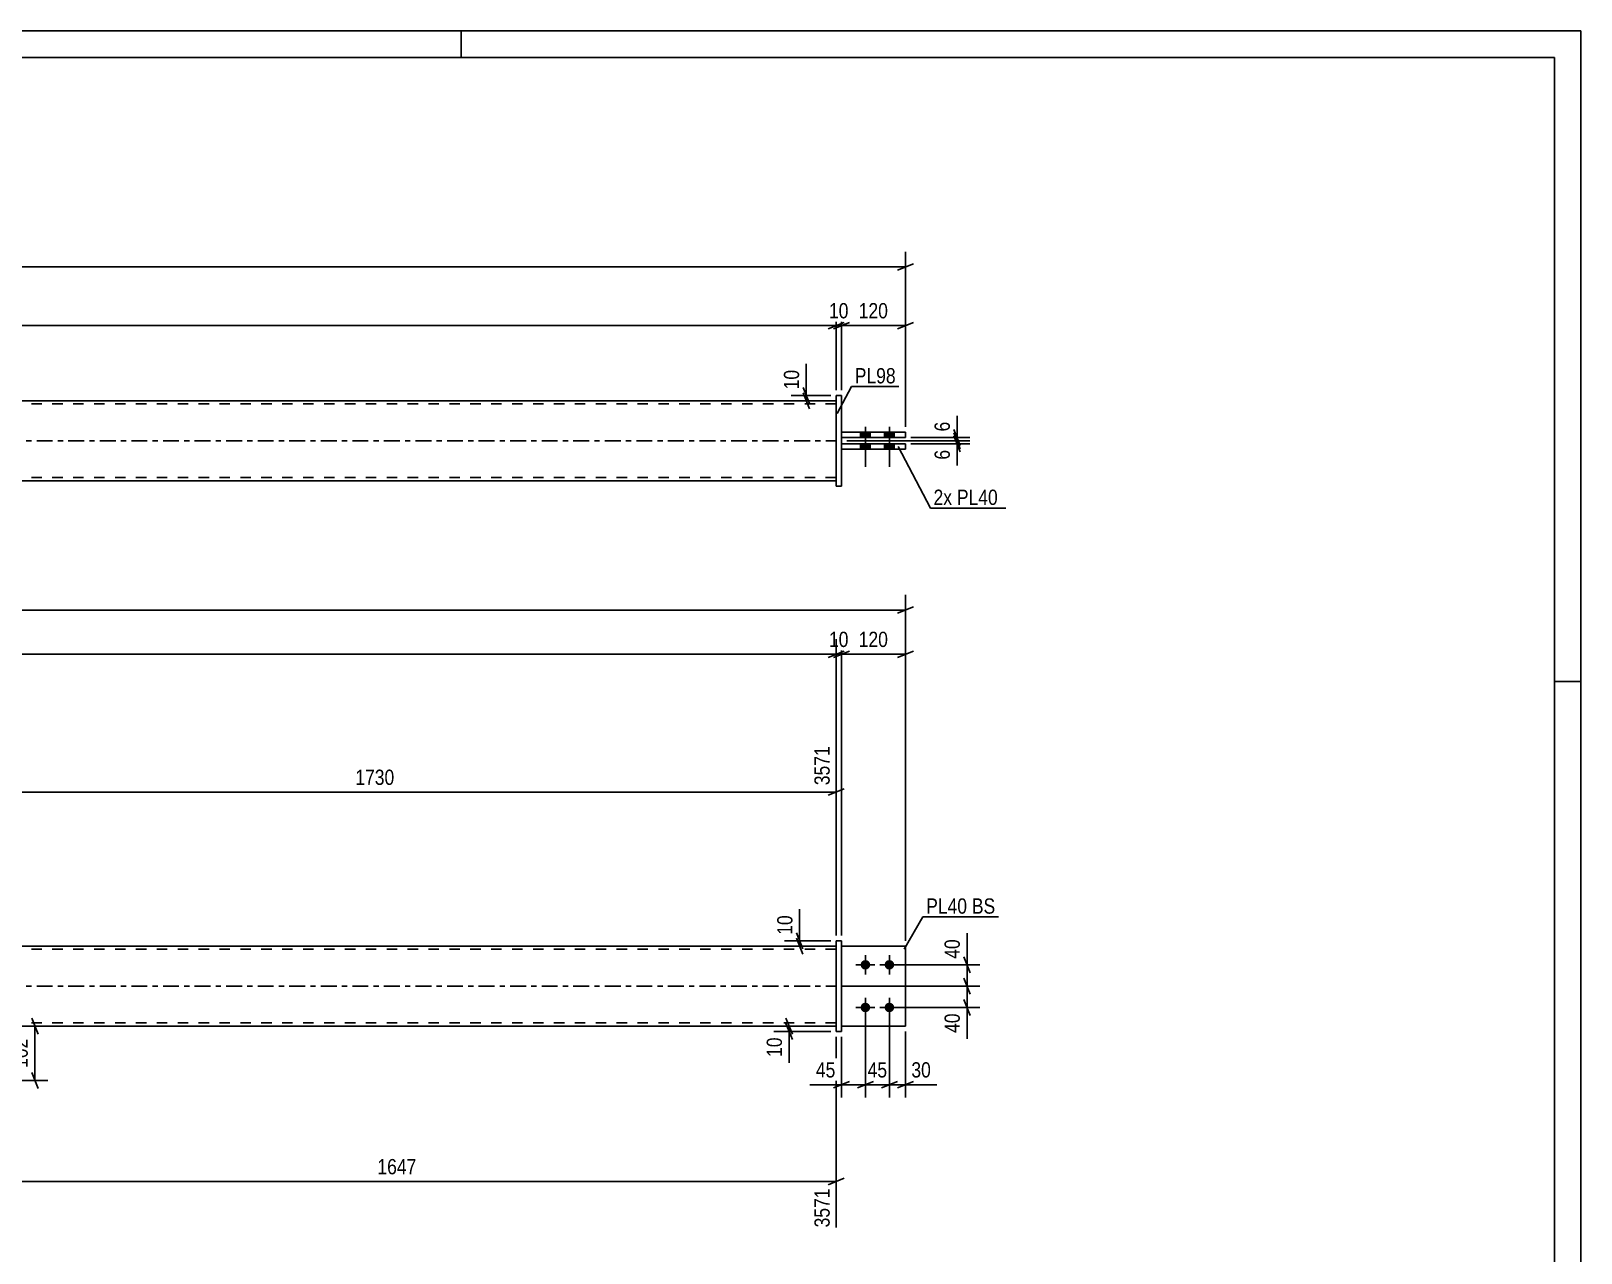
# Model space of a CAD drawing. Header units: millimetres. Extents: x 0 to 594, y 0 to 420.
# Drawn here: x 303.3 to 594, y 190.8 to 420 of the extents above; entities that cross this region are included whole.
import ezdxf

# ---------------------------------------------------------------- set-up
doc = ezdxf.new("R2010")
doc.units = ezdxf.units.MM
doc.linetypes.add('DXK_LINE_DOT2', pattern=[3.9198, 1.9599, -1.9599])
doc.linetypes.add('DXK_LINE_DOT3', pattern=[5.9187, 2.979, -0.9799, 0.9799, -0.9799])
doc.styles.add('Arial Narrow', font='ARIALN.TTF', dxfattribs={"height": 0.2})

# ---------------------------------------------------------------- blocks, each defined once
blk = doc.blocks.new('Unknown-580570724-1132')
at = {"color": 5, "linetype": 'Continuous'}
for p, q in [((594, 420), (0, 420)), ((384, 415), (384, 420)), ((594, 0), (594, 420)), ((589, 415), (5, 415)), ((589, 5), (589, 415)), ((594, 298), (589, 298))]:
    blk.add_line(p, q, dxfattribs=at)
blk = doc.blocks.new('Bolt-580570724-1685 - 1679')
at = {"linetype": 'Continuous'}
for points in [[(459.79, 245.74, -1), (459.79, 243.94, -1)], [(464.29, 245.74, -1), (464.29, 243.94, -1)], [(459.79, 237.74, -1), (459.79, 235.94, -1)], [(464.29, 237.74, -1), (464.29, 235.94, -1)]]:
    blk.add_hatch(color=1, dxfattribs=at).paths.add_polyline_path(points)
at = {"color": 1, "linetype": 'Continuous'}
for p, q in [((457.99, 244.84), (461.59, 244.84)), ((459.79, 246.64), (459.79, 243.04)), ((462.49, 244.84), (466.09, 244.84)), ((464.29, 246.64), (464.29, 243.04)), ((459.79, 238.64), (459.79, 235.04)), ((464.29, 238.64), (464.29, 235.04)), ((457.99, 236.84), (461.59, 236.84)), ((462.49, 236.84), (466.09, 236.84))]:
    blk.add_line(p, q, dxfattribs=at)
blk = doc.blocks.new('Part-580570724-1706 - 1679')
at = {"color": 2, "linetype": 'Continuous'}
for p, q in [((454.29, 232.34), (454.29, 249.34)), ((454.29, 249.34), (455.29, 249.34)), ((455.29, 232.34), (455.29, 249.34)), ((454.29, 232.34), (455.29, 232.34))]:
    blk.add_line(p, q, dxfattribs=at)
blk = doc.blocks.new('Part-580570724-1711 - 1679')
at = {"color": 7, "linetype": 'DXK_LINE_DOT2'}
for p, q in [((467.29, 248.34), (455.29, 248.34)), ((455.29, 233.34), (455.29, 248.34)), ((467.29, 233.34), (467.29, 248.34)), ((467.29, 233.34), (455.29, 233.34))]:
    blk.add_line(p, q, dxfattribs=at)
blk = doc.blocks.new('Part-580570724-1716 - 1679')
at = {"color": 2, "linetype": 'Continuous'}
for p, q in [((455.29, 248.34), (467.29, 248.34)), ((467.29, 248.34), (467.29, 233.34)), ((467.29, 233.34), (455.29, 233.34))]:
    blk.add_line(p, q, dxfattribs=at)
at = {"color": 7, "linetype": 'DXK_LINE_DOT2'}
blk.add_line((455.29, 233.34), (455.29, 248.34), dxfattribs=at)
blk = doc.blocks.new('Part-580570724-1721 - 1679')
at = {"color": 2, "linetype": 'Continuous'}
for p, q in [((454.29, 248.34), (97.23, 248.34)), ((454.29, 233.34), (97.23, 233.34))]:
    blk.add_line(p, q, dxfattribs=at)
at = {"color": 7, "linetype": 'DXK_LINE_DOT2'}
for p, q in [((454.29, 247.74), (97.23, 247.74)), ((454.29, 233.34), (454.29, 248.34)), ((454.29, 233.94), (97.23, 233.94))]:
    blk.add_line(p, q, dxfattribs=at)
at = {"color": 7, "linetype": 'DXK_LINE_DOT3'}
blk.add_line((97.23, 240.84), (454.29, 240.84), dxfattribs=at)
blk = doc.blocks.new('Part-580570724-1463 - 1369')
at = {"color": 2, "linetype": 'Continuous'}
for p, q in [((454.29, 350.65), (97.23, 350.65)), ((97.23, 335.65), (454.29, 335.65))]:
    blk.add_line(p, q, dxfattribs=at)
at = {"color": 7, "linetype": 'DXK_LINE_DOT2'}
for p, q in [((454.29, 350.05), (97.23, 350.05)), ((454.29, 350.65), (454.29, 335.65)), ((454.29, 336.25), (97.23, 336.25))]:
    blk.add_line(p, q, dxfattribs=at)
at = {"color": 7, "linetype": 'DXK_LINE_DOT3'}
blk.add_line((97.23, 343.15), (454.29, 343.15), dxfattribs=at)
blk = doc.blocks.new('Bolt-580570724-1373 - 1369')
at = {"linetype": 'Continuous'}
for points in [[(460.69, 344.75), (458.89, 344.75), (458.89, 343.75), (460.69, 343.75)], [(460.69, 344.75), (458.89, 344.75), (458.89, 343.75), (460.69, 343.75)], [(465.19, 344.75), (463.39, 344.75), (463.39, 343.75), (465.19, 343.75)], [(465.19, 344.75), (463.39, 344.75), (463.39, 343.75), (465.19, 343.75)], [(460.69, 342.55), (458.89, 342.55), (458.89, 341.55), (460.69, 341.55)], [(460.69, 342.55), (458.89, 342.55), (458.89, 341.55), (460.69, 341.55)], [(465.19, 342.55), (463.39, 342.55), (463.39, 341.55), (465.19, 341.55)], [(465.19, 342.55), (463.39, 342.55), (463.39, 341.55), (465.19, 341.55)]]:
    blk.add_hatch(color=1, dxfattribs=at).paths.add_polyline_path(points)
at = {"color": 1, "linetype": 'Continuous'}
for p, q in [((458.89, 344.75), (458.89, 343.75)), ((458.89, 344.75), (458.89, 343.75)), ((459.79, 345.75), (459.79, 338.25)), ((459.79, 345.75), (459.79, 338.25)), ((460.69, 344.75), (460.69, 343.75)), ((460.69, 344.75), (460.69, 343.75)), ((463.39, 344.75), (463.39, 343.75)), ((463.39, 344.75), (463.39, 343.75)), ((464.29, 345.75), (464.29, 338.25)), ((464.29, 345.75), (464.29, 338.25)), ((465.19, 344.75), (465.19, 343.75)), ((465.19, 344.75), (465.19, 343.75)), ((458.89, 342.55), (458.89, 341.55)), ((458.89, 342.55), (458.89, 341.55)), ((460.69, 342.55), (460.69, 341.55)), ((460.69, 342.55), (460.69, 341.55)), ((463.39, 342.55), (463.39, 341.55)), ((463.39, 342.55), (463.39, 341.55)), ((465.19, 342.55), (465.19, 341.55)), ((465.19, 342.55), (465.19, 341.55))]:
    blk.add_line(p, q, dxfattribs=at)
blk = doc.blocks.new('Part-580570724-1435 - 1369')
at = {"color": 2, "linetype": 'Continuous'}
for p, q in [((454.29, 334.65), (454.29, 351.65)), ((455.29, 351.65), (454.29, 351.65)), ((455.29, 334.65), (455.29, 351.65)), ((455.29, 334.65), (454.29, 334.65))]:
    blk.add_line(p, q, dxfattribs=at)
blk = doc.blocks.new('Part-580570724-1468 - 1369')
at = {"color": 2, "linetype": 'Continuous'}
for p, q in [((467.29, 342.55), (455.29, 342.55)), ((467.29, 341.55), (455.29, 341.55)), ((467.29, 341.55), (467.29, 342.55))]:
    blk.add_line(p, q, dxfattribs=at)
at = {"color": 7, "linetype": 'DXK_LINE_DOT2'}
blk.add_line((455.29, 341.55), (455.29, 342.55), dxfattribs=at)
blk = doc.blocks.new('Part-580570724-1473 - 1369')
at = {"color": 2, "linetype": 'Continuous'}
for p, q in [((455.29, 344.75), (467.29, 344.75)), ((467.29, 343.75), (455.29, 343.75)), ((467.29, 344.75), (467.29, 343.75))]:
    blk.add_line(p, q, dxfattribs=at)
at = {"color": 7, "linetype": 'DXK_LINE_DOT2'}
blk.add_line((455.29, 343.75), (455.29, 344.75), dxfattribs=at)
blk = doc.blocks.new('StraightDimension-580570724-4621 - 1679')
at = {"color": 7, "linetype": 'Continuous'}
for p, q in [((281.29, 249.34), (281.29, 285.85)), ((454.29, 250.34), (454.29, 285.85)), ((282.79, 277.83), (279.79, 276.63)), ((281.29, 277.23), (454.29, 277.23)), ((452.79, 276.63), (455.79, 277.83))]:
    blk.add_line(p, q, dxfattribs=at)
at = {"color": 0, "linetype": 'Continuous'}
blk.add_wipeout([(453.69, 286.45), (449.49, 286.45), (449.49, 277.93), (453.69, 277.93)], dxfattribs=at)
at = {"color": 0}
blk.add_wipeout([(372.05, 277.98), (372.05, 282.18), (363.53, 282.18), (363.53, 277.98)], dxfattribs=at)
at = {"color": 3, "linetype": 'Continuous', "style": 'Arial Narrow'}
blk.add_text('3571', height=2.863, rotation=90.0002, dxfattribs=at).set_placement((453.09, 278.53))
at = {"color": 3, "style": 'Arial Narrow'}
blk.add_text('1730', height=2.863, dxfattribs=at).set_placement((364.13, 278.58))
blk = doc.blocks.new('StraightDimension-580570724-4869 - 1679')
at = {"color": 7, "linetype": 'Continuous'}
for p, q in [((446.86, 250.84), (448.06, 247.84)), ((453.29, 249.34), (444.61, 249.34)), ((453.29, 248.34), (444.61, 248.34)), ((448.06, 246.84), (446.86, 249.84)), ((447.46, 248.34), (447.46, 249.34))]:
    blk.add_line(p, q, dxfattribs=at)
at = {"color": 0}
blk.add_wipeout([(446.71, 254.72), (442.51, 254.72), (442.51, 249.87), (446.71, 249.87)], dxfattribs=at)
at = {"color": 7, "linetype": 'Continuous'}
blk.add_line((447.46, 249.34), (447.46, 255.25), dxfattribs=at)
blk.add_line((447.46, 249.34), (447.46, 255.25), dxfattribs=at)
at = {"color": 3, "style": 'Arial Narrow'}
blk.add_text('10', height=2.863, rotation=90.0002, dxfattribs=at).set_placement((446.11, 250.47))
blk = doc.blocks.new('StraightDimension-580570724-4842 - 1679')
at = {"color": 7, "linetype": 'Continuous'}
for p, q in [((465.29, 244.84), (481.25, 244.84)), ((478.25, 246.34), (479.45, 243.34)), ((478.85, 240.84), (478.85, 244.84)), ((479.45, 239.34), (478.25, 242.34)), ((455.29, 240.84), (481.25, 240.84))]:
    blk.add_line(p, q, dxfattribs=at)
at = {"color": 0}
blk.add_wipeout([(478.1, 250.22), (473.9, 250.22), (473.9, 245.37), (478.1, 245.37)], dxfattribs=at)
at = {"color": 7, "linetype": 'Continuous'}
blk.add_line((478.85, 244.84), (478.85, 250.75), dxfattribs=at)
blk.add_line((478.85, 244.84), (478.85, 250.75), dxfattribs=at)
at = {"color": 3, "style": 'Arial Narrow'}
blk.add_text('40', height=2.863, rotation=90.0002, dxfattribs=at).set_placement((477.5, 245.97))
blk = doc.blocks.new('StraightDimension-580570724-1922 - 1679')
at = {"color": 7, "linetype": 'Continuous'}
for p, q in [((459.79, 235.84), (459.79, 219.95)), ((464.29, 235.84), (464.29, 219.95)), ((458.29, 221.75), (461.29, 222.95)), ((459.79, 222.35), (464.29, 222.35)), ((465.79, 222.95), (462.79, 221.75))]:
    blk.add_line(p, q, dxfattribs=at)
at = {"color": 0}
blk.add_wipeout([(464.46, 223.1), (464.46, 227.3), (459.61, 227.3), (459.61, 223.1)], dxfattribs=at)
at = {"color": 3, "style": 'Arial Narrow'}
blk.add_text('45', height=2.863, dxfattribs=at).set_placement((460.21, 223.7))
blk = doc.blocks.new('StraightDimension-580570724-1737 - 1679')
at = {"color": 7, "linetype": 'Continuous'}
for p, q in [((467.29, 249.34), (467.29, 314.24)), ((84.38, 311.39), (467.29, 311.39)), ((465.79, 310.79), (468.79, 311.99))]:
    blk.add_line(p, q, dxfattribs=at)
blk = doc.blocks.new('StraightDimension-580570724-4843 - 1679')
at = {"color": 7, "linetype": 'Continuous'}
for p, q in [((478.25, 242.34), (479.45, 239.34)), ((455.29, 240.84), (481.25, 240.84)), ((478.85, 236.84), (478.85, 240.84)), ((465.29, 236.84), (481.25, 236.84)), ((479.45, 235.34), (478.25, 238.34))]:
    blk.add_line(p, q, dxfattribs=at)
at = {"color": 0}
blk.add_wipeout([(478.1, 236.32), (473.9, 236.32), (473.9, 231.46), (478.1, 231.46)], dxfattribs=at)
at = {"color": 7, "linetype": 'Continuous'}
blk.add_line((478.85, 236.84), (478.85, 230.93), dxfattribs=at)
blk.add_line((478.85, 236.84), (478.85, 230.93), dxfattribs=at)
at = {"color": 3, "style": 'Arial Narrow'}
blk.add_text('40', height=2.863, rotation=90.0002, dxfattribs=at).set_placement((477.5, 232.06))
blk = doc.blocks.new('StraightDimension-580570724-1857 - 1679')
at = {"color": 7, "linetype": 'Continuous'}
for p, q in [((289.56, 232.34), (289.56, 195.58)), ((454.29, 231.34), (454.29, 195.58)), ((291.06, 204.79), (288.06, 203.59)), ((289.56, 204.19), (454.29, 204.19)), ((452.79, 203.59), (455.79, 204.79))]:
    blk.add_line(p, q, dxfattribs=at)
at = {"color": 0}
blk.add_wipeout([(376.18, 204.94), (376.18, 209.14), (367.67, 209.14), (367.67, 204.94)], dxfattribs=at)
at = {"color": 0, "linetype": 'Continuous'}
blk.add_wipeout([(453.69, 203.49), (449.49, 203.49), (449.49, 194.98), (453.69, 194.98)], dxfattribs=at)
at = {"color": 3, "style": 'Arial Narrow'}
blk.add_text('1647', height=2.863, dxfattribs=at).set_placement((368.27, 205.54))
at = {"color": 3, "linetype": 'Continuous', "style": 'Arial Narrow'}
blk.add_text('3571', height=2.863, rotation=90.0002, dxfattribs=at).set_placement((453.09, 195.58))
blk = doc.blocks.new('StraightDimension-580570724-1903 - 1679')
at = {"color": 7, "linetype": 'Continuous'}
for p, q in [((453.29, 233.34), (442.64, 233.34)), ((444.89, 234.84), (446.09, 231.84)), ((446.09, 230.84), (444.89, 233.84)), ((445.49, 232.34), (445.49, 233.34)), ((453.29, 232.34), (442.64, 232.34))]:
    blk.add_line(p, q, dxfattribs=at)
at = {"color": 0}
blk.add_wipeout([(444.74, 231.82), (440.54, 231.82), (440.54, 226.96), (444.74, 226.96)], dxfattribs=at)
at = {"color": 7, "linetype": 'Continuous'}
blk.add_line((445.49, 232.34), (445.49, 226.43), dxfattribs=at)
blk.add_line((445.49, 232.34), (445.49, 226.43), dxfattribs=at)
at = {"color": 3, "style": 'Arial Narrow'}
blk.add_text('10', height=2.863, rotation=90.0002, dxfattribs=at).set_placement((444.14, 227.56))
blk = doc.blocks.new('StraightDimension-580570724-1912 - 1679')
at = {"color": 7, "linetype": 'Continuous'}
for p, q in [((459.79, 235.84), (459.79, 219.95)), ((455.29, 231.34), (455.29, 219.95)), ((453.79, 221.75), (456.79, 222.95)), ((455.29, 222.35), (459.79, 222.35)), ((461.29, 222.95), (458.29, 221.75))]:
    blk.add_line(p, q, dxfattribs=at)
at = {"color": 0}
blk.add_wipeout([(454.76, 223.1), (454.76, 227.3), (449.9, 227.3), (449.9, 223.1)], dxfattribs=at)
at = {"color": 7, "linetype": 'Continuous'}
blk.add_line((455.29, 222.35), (449.38, 222.35), dxfattribs=at)
blk.add_line((455.29, 222.35), (449.38, 222.35), dxfattribs=at)
at = {"color": 3, "style": 'Arial Narrow'}
blk.add_text('45', height=2.863, dxfattribs=at).set_placement((450.5, 223.7))
blk = doc.blocks.new('StraightDimension-580570724-1932 - 1679')
at = {"color": 7, "linetype": 'Continuous'}
for p, q in [((464.29, 235.84), (464.29, 219.95)), ((467.29, 232.34), (467.29, 219.95)), ((462.79, 221.75), (465.79, 222.95)), ((464.29, 222.35), (467.29, 222.35)), ((468.79, 222.95), (465.79, 221.75))]:
    blk.add_line(p, q, dxfattribs=at)
at = {"color": 0}
blk.add_wipeout([(472.67, 223.1), (472.67, 227.3), (467.81, 227.3), (467.81, 223.1)], dxfattribs=at)
at = {"color": 7, "linetype": 'Continuous'}
blk.add_line((467.29, 222.35), (473.19, 222.35), dxfattribs=at)
blk.add_line((467.29, 222.35), (473.19, 222.35), dxfattribs=at)
at = {"color": 3, "style": 'Arial Narrow'}
blk.add_text('30', height=2.863, dxfattribs=at).set_placement((468.41, 223.7))
blk = doc.blocks.new('StraightDimension-580570724-1960 - 1679')
at = {"color": 7, "linetype": 'Continuous'}
for p, q in [((416.54, 233.34), (301.19, 233.34)), ((303.44, 234.84), (304.64, 231.84)), ((304.04, 223.16), (304.04, 233.34)), ((304.64, 221.66), (303.44, 224.66)), ((281.89, 223.16), (306.44, 223.16))]:
    blk.add_line(p, q, dxfattribs=at)
at = {"color": 0}
blk.add_wipeout([(303.29, 231.59), (299.09, 231.59), (299.09, 224.91), (303.29, 224.91)], dxfattribs=at)
at = {"color": 3, "style": 'Arial Narrow'}
blk.add_text('102', height=2.863, rotation=90.0002, dxfattribs=at).set_placement((302.69, 225.51))
blk = doc.blocks.new('StraightDimension-580570724-4359 - 1679')
at = {"color": 7, "linetype": 'Continuous'}
for p, q in [((455.29, 250.34), (455.29, 305.95)), ((467.29, 249.34), (467.29, 305.95)), ((453.79, 302.5), (456.79, 303.7)), ((455.29, 303.1), (467.29, 303.1)), ((468.79, 303.7), (465.79, 302.5))]:
    blk.add_line(p, q, dxfattribs=at)
at = {"color": 0}
blk.add_wipeout([(464.63, 303.85), (464.63, 308.05), (457.94, 308.05), (457.94, 303.85)], dxfattribs=at)
at = {"color": 3, "style": 'Arial Narrow'}
blk.add_text('120', height=2.863, dxfattribs=at).set_placement((458.54, 304.45))
blk = doc.blocks.new('StraightDimension-580570724-4360 - 1679')
at = {"color": 7, "linetype": 'Continuous'}
for p, q in [((454.29, 250.34), (454.29, 305.95)), ((455.29, 250.34), (455.29, 305.95)), ((452.79, 302.5), (455.79, 303.7)), ((456.79, 303.7), (453.79, 302.5)), ((454.29, 303.1), (455.29, 303.1))]:
    blk.add_line(p, q, dxfattribs=at)
at = {"color": 0}
blk.add_wipeout([(457.21, 303.85), (457.21, 308.05), (452.36, 308.05), (452.36, 303.85)], dxfattribs=at)
at = {"color": 3, "style": 'Arial Narrow'}
blk.add_text('10', height=2.863, dxfattribs=at).set_placement((452.96, 304.45))
blk = doc.blocks.new('StraightDimension-580570724-4361 - 1679')
at = {"color": 7, "linetype": 'Continuous'}
for p, q in [((454.29, 250.34), (454.29, 305.95)), ((97.23, 303.1), (454.29, 303.1)), ((452.79, 302.5), (455.79, 303.7))]:
    blk.add_line(p, q, dxfattribs=at)
blk = doc.blocks.new('StraightDimension-580570724-1602 - 1369')
at = {"color": 7, "linetype": 'Continuous'}
for p, q in [((455.29, 352.65), (455.29, 367.6)), ((467.29, 345.75), (467.29, 367.6)), ((453.79, 364.15), (456.79, 365.35)), ((455.29, 364.75), (467.29, 364.75)), ((468.79, 365.35), (465.79, 364.15))]:
    blk.add_line(p, q, dxfattribs=at)
at = {"color": 0}
blk.add_wipeout([(464.63, 365.5), (464.63, 369.7), (457.94, 369.7), (457.94, 365.5)], dxfattribs=at)
at = {"color": 3, "style": 'Arial Narrow'}
blk.add_text('120', height=2.863, dxfattribs=at).set_placement((458.54, 366.1))
blk = doc.blocks.new('StraightDimension-580570724-1582 - 1369')
at = {"color": 7, "linetype": 'Continuous'}
for p, q in [((454.29, 352.65), (454.29, 367.6)), ((97.23, 364.75), (454.29, 364.75)), ((452.79, 364.15), (455.79, 365.35))]:
    blk.add_line(p, q, dxfattribs=at)
blk = doc.blocks.new('StraightDimension-580570724-1613 - 1369')
at = {"color": 7, "linetype": 'Continuous'}
for p, q in [((448.11, 353.15), (449.31, 350.15)), ((449.31, 349.15), (448.11, 352.15)), ((453.29, 351.65), (445.86, 351.65)), ((453.29, 350.65), (445.86, 350.65)), ((448.71, 350.65), (448.71, 351.65))]:
    blk.add_line(p, q, dxfattribs=at)
at = {"color": 0}
blk.add_wipeout([(447.96, 357.04), (443.76, 357.04), (443.76, 352.18), (447.96, 352.18)], dxfattribs=at)
at = {"color": 7, "linetype": 'Continuous'}
blk.add_line((448.71, 351.65), (448.71, 357.56), dxfattribs=at)
blk.add_line((448.71, 351.65), (448.71, 357.56), dxfattribs=at)
at = {"color": 3, "style": 'Arial Narrow'}
blk.add_text('10', height=2.863, rotation=90.0002, dxfattribs=at).set_placement((447.36, 352.78))
blk = doc.blocks.new('StraightDimension-580570724-1624 - 1369')
at = {"color": 7, "linetype": 'Continuous'}
for p, q in [((456.29, 343.15), (479.38, 343.15)), ((468.29, 343.75), (479.38, 343.75)), ((476.38, 345.25), (477.58, 342.25)), ((477.58, 341.65), (476.38, 344.65)), ((476.98, 343.15), (476.98, 343.75))]:
    blk.add_line(p, q, dxfattribs=at)
at = {"color": 0}
blk.add_wipeout([(476.23, 347.31), (472.03, 347.31), (472.03, 344.28), (476.23, 344.28)], dxfattribs=at)
at = {"color": 7, "linetype": 'Continuous'}
blk.add_line((476.98, 343.75), (476.98, 347.83), dxfattribs=at)
blk.add_line((476.98, 343.75), (476.98, 347.83), dxfattribs=at)
at = {"color": 3, "style": 'Arial Narrow'}
blk.add_text('6', height=2.86, rotation=90.0002, dxfattribs=at).set_placement((475.63, 344.88))
blk = doc.blocks.new('StraightDimension-580570724-1551 - 1369')
at = {"color": 7, "linetype": 'Continuous'}
for p, q in [((467.29, 345.75), (467.29, 378.6)), ((84.23, 375.75), (467.29, 375.75)), ((465.79, 375.15), (468.79, 376.35))]:
    blk.add_line(p, q, dxfattribs=at)
blk = doc.blocks.new('StraightDimension-580570724-1592 - 1369')
at = {"color": 7, "linetype": 'Continuous'}
for p, q in [((454.29, 352.65), (454.29, 367.6)), ((455.29, 352.65), (455.29, 367.6)), ((452.79, 364.15), (455.79, 365.35)), ((456.79, 365.35), (453.79, 364.15)), ((454.29, 364.75), (455.29, 364.75))]:
    blk.add_line(p, q, dxfattribs=at)
at = {"color": 0}
blk.add_wipeout([(457.21, 365.5), (457.21, 369.7), (452.36, 369.7), (452.36, 365.5)], dxfattribs=at)
at = {"color": 3, "style": 'Arial Narrow'}
blk.add_text('10', height=2.863, dxfattribs=at).set_placement((452.96, 366.1))
blk = doc.blocks.new('StraightDimension-580570724-1633 - 1369')
at = {"color": 7, "linetype": 'Continuous'}
for p, q in [((456.29, 343.15), (479.38, 343.15)), ((476.38, 344.65), (477.58, 341.65)), ((477.58, 341.05), (476.38, 344.05)), ((476.98, 342.55), (476.98, 343.15)), ((468.29, 342.55), (479.38, 342.55))]:
    blk.add_line(p, q, dxfattribs=at)
at = {"color": 0}
blk.add_wipeout([(476.23, 342.03), (472.03, 342.03), (472.03, 339), (476.23, 339)], dxfattribs=at)
at = {"color": 7, "linetype": 'Continuous'}
blk.add_line((476.98, 342.55), (476.98, 338.48), dxfattribs=at)
blk.add_line((476.98, 342.55), (476.98, 338.48), dxfattribs=at)
at = {"color": 3, "style": 'Arial Narrow'}
blk.add_text('6', height=2.86, rotation=90.0002, dxfattribs=at).set_placement((475.63, 339.6))
blk = doc.blocks.new('MarkSet-580570724-2047 - 1679')
at = {"color": 0}
blk.add_wipeout([(478.86, 254.43), (478.86, 257.43), (471.19, 257.43), (471.19, 254.43)], dxfattribs=at)
blk.add_wipeout([(478.86, 254.43), (478.86, 257.43), (471.19, 257.43), (471.19, 254.43)], dxfattribs=at)
at = {"color": 30, "linetype": 'Continuous'}
blk.add_line((467.09, 247.76), (470.59, 253.83), dxfattribs=at)
at = {"color": 0}
blk.add_wipeout([(484.15, 254.43), (484.15, 257.43), (479.76, 257.43), (479.76, 254.43)], dxfattribs=at)
blk.add_wipeout([(484.15, 254.43), (484.15, 257.43), (479.76, 257.43), (479.76, 254.43)], dxfattribs=at)
at = {"color": 30, "linetype": 'Continuous'}
blk.add_line((470.59, 253.83), (484.75, 253.83), dxfattribs=at)
at = {"color": 3, "style": 'Arial Narrow'}
for s, p in [('PL40', (471.19, 254.43)), ('BS', (479.76, 254.43))]:
    blk.add_text(s, height=2.863, dxfattribs=at).set_placement(p)
blk = doc.blocks.new('Mark-580570724-1431 - 1369')
at = {"color": 0}
blk.add_wipeout([(465.48, 353.9), (465.48, 356.9), (457.8, 356.9), (457.8, 353.9)], dxfattribs=at)
blk.add_wipeout([(465.48, 353.9), (465.48, 356.9), (457.8, 356.9), (457.8, 353.9)], dxfattribs=at)
at = {"color": 30, "linetype": 'Continuous'}
for p, q in [((454.52, 348.23), (457.2, 353.3)), ((457.2, 353.3), (466.08, 353.3))]:
    blk.add_line(p, q, dxfattribs=at)
at = {"color": 3, "style": 'Arial Narrow'}
blk.add_text('PL98', height=2.863, dxfattribs=at).set_placement((457.8, 353.9))
blk = doc.blocks.new('MarkSet-580570724-1670 - 1369')
at = {"color": 0}
blk.add_wipeout([(476.05, 331.1), (476.05, 334.1), (472.57, 334.1), (472.57, 331.1)], dxfattribs=at)
blk.add_wipeout([(476.05, 331.1), (476.05, 334.1), (472.57, 334.1), (472.57, 331.1)], dxfattribs=at)
at = {"color": 30, "linetype": 'Continuous'}
blk.add_line((465.94, 342.07), (471.97, 330.5), dxfattribs=at)
at = {"color": 0}
blk.add_wipeout([(484.62, 331.1), (484.62, 334.1), (476.95, 334.1), (476.95, 331.1)], dxfattribs=at)
blk.add_wipeout([(484.62, 331.1), (484.62, 334.1), (476.95, 334.1), (476.95, 331.1)], dxfattribs=at)
at = {"color": 30, "linetype": 'Continuous'}
blk.add_line((471.97, 330.5), (486.12, 330.5), dxfattribs=at)
at = {"color": 3, "style": 'Arial Narrow'}
for s, p in [('2x', (472.57, 331.1)), ('PL40', (476.95, 331.1))]:
    blk.add_text(s, height=2.863, dxfattribs=at).set_placement(p)

msp = doc.modelspace()

# ---------------------------------------------------------------- block references
for name in ['Unknown-580570724-1132', 'Part-580570724-1463 - 1369', 'Part-580570724-1435 - 1369', 'Part-580570724-1473 - 1369', 'Bolt-580570724-1373 - 1369', 'Part-580570724-1468 - 1369', 'Part-580570724-1721 - 1679', 'Part-580570724-1706 - 1679', 'Part-580570724-1711 - 1679', 'Part-580570724-1716 - 1679', 'Bolt-580570724-1685 - 1679']:
    msp.add_blockref(name, (0, 0))

# ---------------------------------------------------------------- next in the draw order: block references
for name in ['StraightDimension-580570724-1602 - 1369', 'StraightDimension-580570724-4621 - 1679', 'StraightDimension-580570724-1922 - 1679']:
    msp.add_blockref(name, (0, 0))

# ---------------------------------------------------------------- next in the draw order: block references
for name in ['StraightDimension-580570724-1582 - 1369', 'StraightDimension-580570724-1624 - 1369', 'StraightDimension-580570724-4869 - 1679', 'StraightDimension-580570724-4842 - 1679']:
    msp.add_blockref(name, (0, 0))

# ---------------------------------------------------------------- next in the draw order: block references
for name in ['StraightDimension-580570724-1613 - 1369', 'StraightDimension-580570724-1737 - 1679', 'StraightDimension-580570724-4843 - 1679']:
    msp.add_blockref(name, (0, 0))

# ---------------------------------------------------------------- next in the draw order: block references
for name in ['StraightDimension-580570724-1551 - 1369', 'StraightDimension-580570724-4359 - 1679', 'StraightDimension-580570724-1932 - 1679', 'StraightDimension-580570724-1857 - 1679']:
    msp.add_blockref(name, (0, 0))

# ---------------------------------------------------------------- next in the draw order: block references
for name in ['StraightDimension-580570724-1592 - 1369', 'StraightDimension-580570724-1633 - 1369', 'StraightDimension-580570724-4360 - 1679', 'MarkSet-580570724-2047 - 1679', 'StraightDimension-580570724-1960 - 1679', 'StraightDimension-580570724-1903 - 1679']:
    msp.add_blockref(name, (0, 0))

# ---------------------------------------------------------------- next in the draw order: block references
for name in ['Mark-580570724-1431 - 1369', 'MarkSet-580570724-1670 - 1369', 'StraightDimension-580570724-4361 - 1679', 'StraightDimension-580570724-1912 - 1679']:
    msp.add_blockref(name, (0, 0))

doc.saveas('drawing.dxf')
